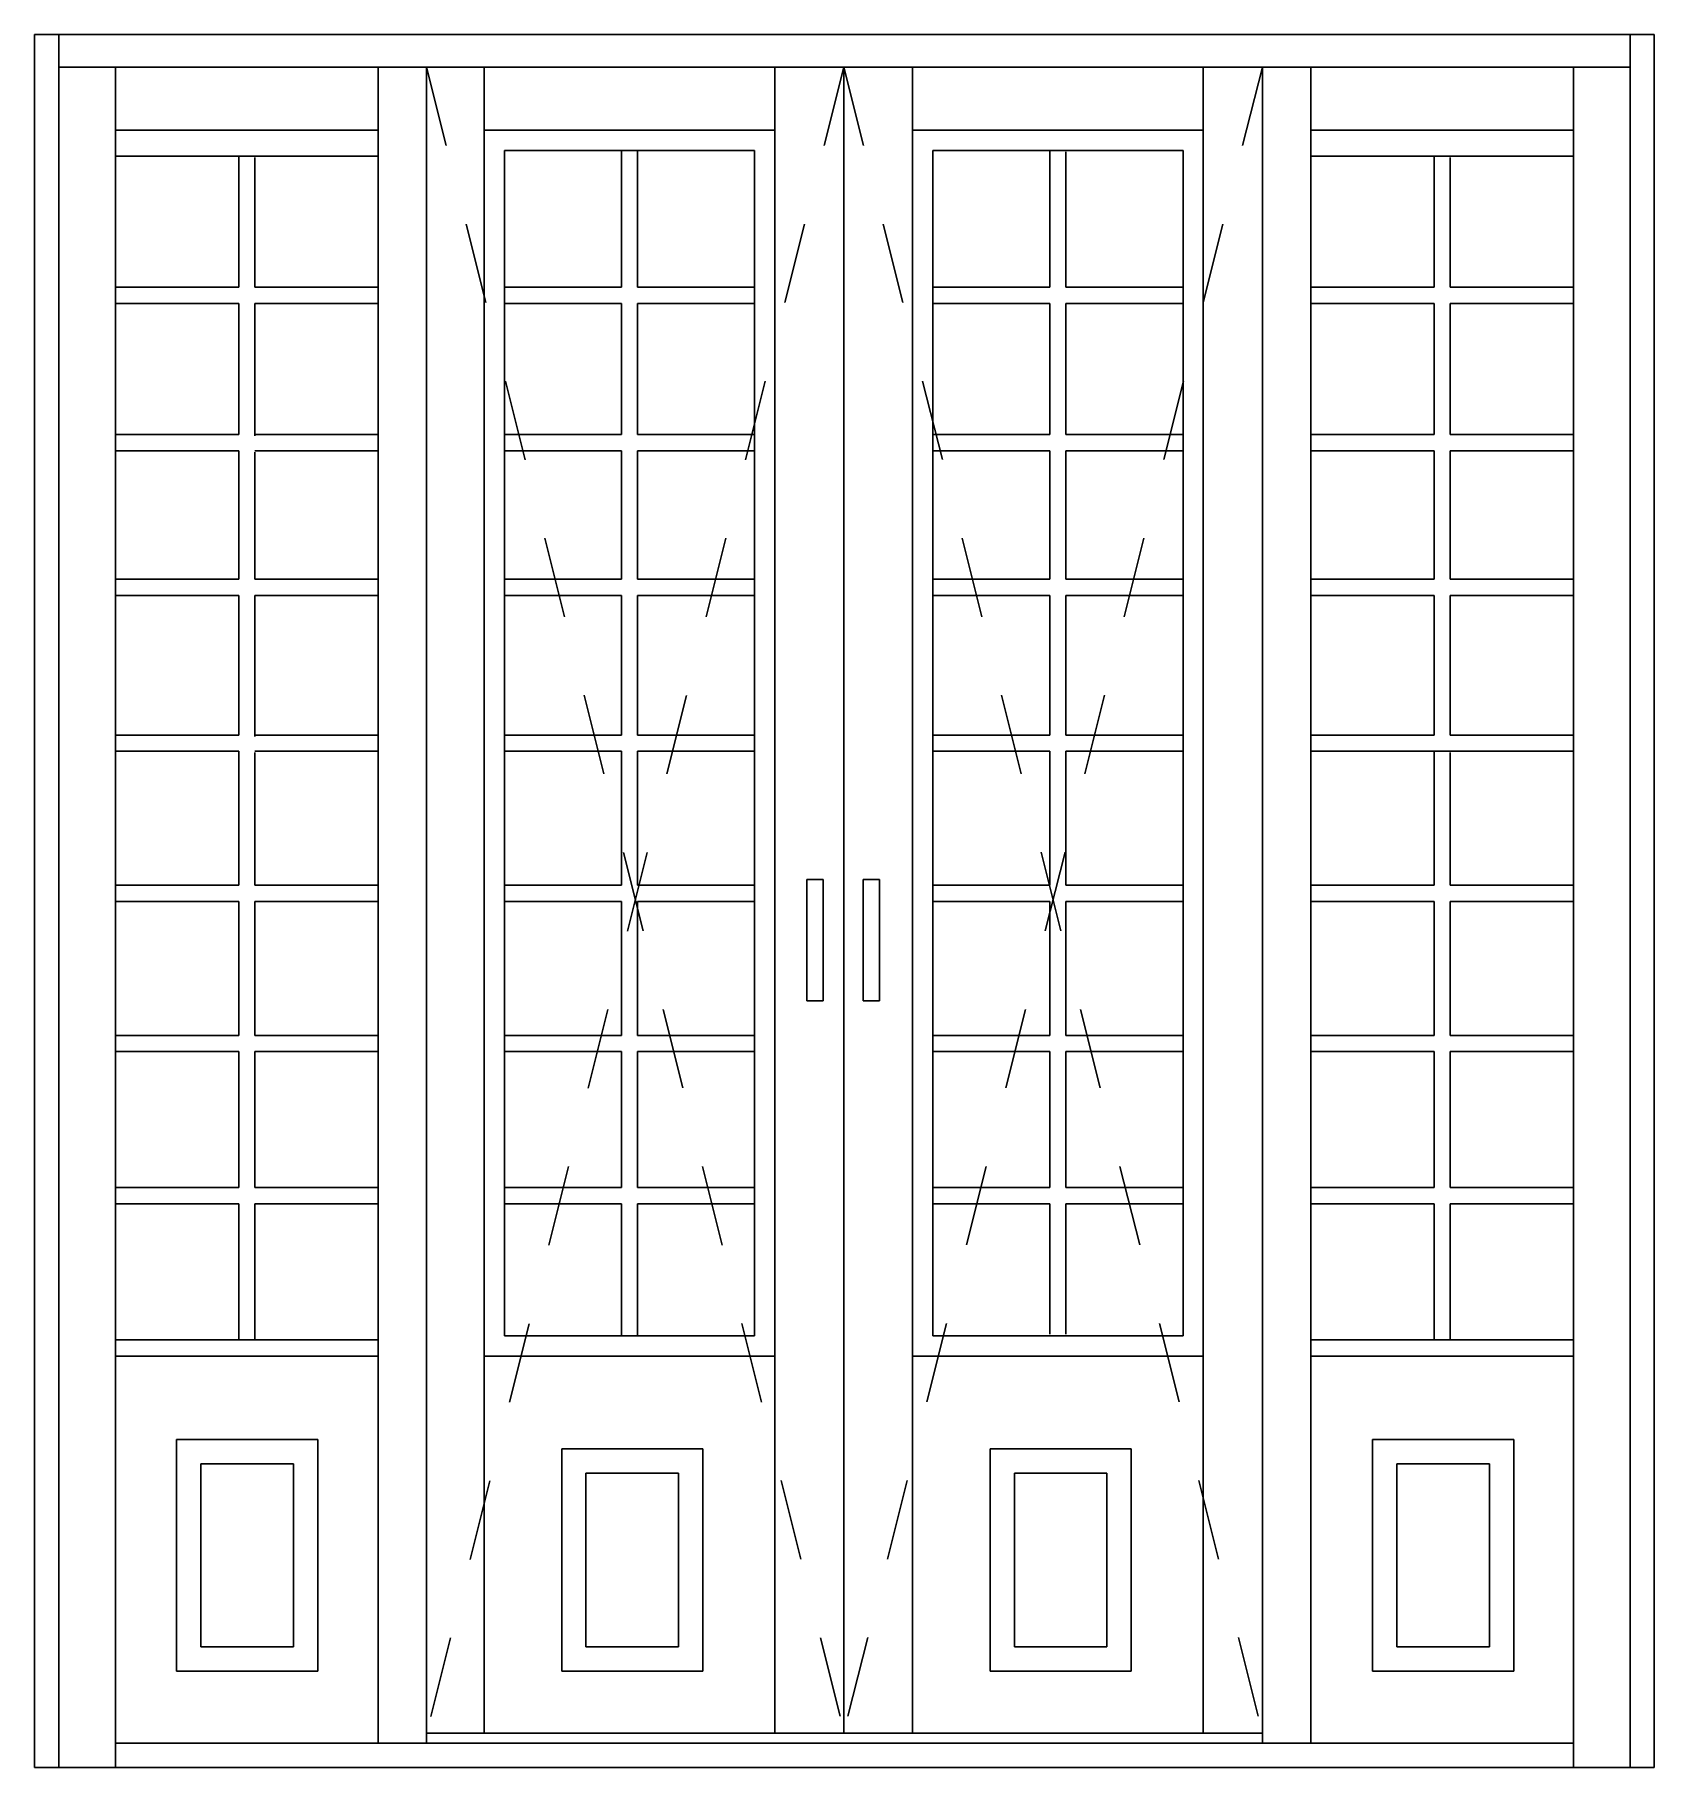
# Model space of a CAD drawing. Header units: millimetres. Extents: x 120.07 to 122.07, y 1328.73 to 1330.87.
import ezdxf

# ---------------------------------------------------------------- set-up
doc = ezdxf.new("R2010")
doc.units = ezdxf.units.MM
doc.header["$LTSCALE"] = 0.5
doc.linetypes.add('HIDDEN2', pattern=[0.1875, 0.125, -0.0625])
doc.layers.add('Gravia_Portas', color=1, linetype='Continuous')
doc.layers.add('Gravia_Portas_hidden2', color=1, linetype='HIDDEN2')

msp = doc.modelspace()

# ---------------------------------------------------------------- linework, layer by layer
at = {"layer": 'Gravia_Portas', "color": 2}
for p, q in [((120.0712, 1330.871), (122.0712, 1330.871)), ((120.0712, 1328.731), (120.0712, 1330.871)), ((122.0712, 1330.871), (122.0712, 1328.731)), ((122.0712, 1328.731), (120.0712, 1328.731))]:
    msp.add_line(p, q, dxfattribs=at)
at = {"layer": 'Gravia_Portas'}
for p, q in [((120.1012, 1328.731), (120.1012, 1330.871)), ((122.0412, 1330.871), (122.0412, 1328.731)), ((120.1012, 1330.831), (122.0412, 1330.831)), ((120.1712, 1328.731), (120.1712, 1330.831)), ((120.4952, 1328.761), (120.4952, 1330.831)), ((120.5552, 1328.761), (120.5552, 1330.831)), ((120.6262, 1330.831), (120.6262, 1328.7734)), ((120.9852, 1330.831), (120.9852, 1328.7734)), ((121.0702, 1330.831), (121.0702, 1328.7734)), ((121.1552, 1330.831), (121.1552, 1328.7734)), ((121.5142, 1330.831), (121.5142, 1328.7734)), ((121.5872, 1330.831), (121.5872, 1328.761)), ((121.6472, 1330.831), (121.6472, 1328.761)), ((121.9712, 1330.831), (121.9712, 1328.731)), ((120.1712, 1330.753), (120.4952, 1330.753)), ((120.6262, 1330.753), (120.9852, 1330.753)), ((121.1552, 1330.753), (121.5142, 1330.753)), ((121.6472, 1330.753), (121.9712, 1330.753)), ((120.1712, 1330.721), (120.4952, 1330.721)), ((120.3232, 1330.721), (120.3232, 1330.559)), ((120.3431, 1330.7193), (120.3431, 1330.559)), ((120.6512, 1330.728), (120.9602, 1330.728)), ((120.6512, 1330.728), (120.6512, 1329.264)), ((120.7957, 1330.728), (120.7957, 1330.559)), ((120.8156, 1330.728), (120.8156, 1330.559)), ((120.9602, 1330.728), (120.9602, 1329.264)), ((121.1802, 1330.728), (121.4892, 1330.728)), ((121.1802, 1330.728), (121.1802, 1329.264)), ((121.3247, 1330.728), (121.3247, 1330.559)), ((121.3446, 1330.7263), (121.3446, 1330.559)), ((121.4892, 1330.728), (121.4892, 1329.264)), ((121.6472, 1330.721), (121.9712, 1330.721)), ((121.7992, 1330.721), (121.7992, 1330.559)), ((121.8191, 1330.7193), (121.8191, 1330.559)), ((120.1712, 1330.559), (120.3232, 1330.559)), ((120.3431, 1330.559), (120.4952, 1330.559)), ((120.6512, 1330.559), (120.7957, 1330.559)), ((120.8156, 1330.559), (120.9602, 1330.559)), ((121.1802, 1330.559), (121.3247, 1330.559)), ((121.3446, 1330.559), (121.4892, 1330.559)), ((121.6472, 1330.559), (121.7992, 1330.559)), ((121.8191, 1330.559), (121.9712, 1330.559)), ((120.1712, 1330.539), (120.3232, 1330.539)), ((120.3232, 1330.539), (120.3232, 1330.377)), ((120.3431, 1330.539), (120.3431, 1330.3753)), ((120.3431, 1330.539), (120.4952, 1330.539)), ((120.6512, 1330.539), (120.7957, 1330.539)), ((120.7957, 1330.539), (120.7957, 1330.377)), ((120.8156, 1330.539), (120.8156, 1330.377)), ((120.8156, 1330.539), (120.9602, 1330.539)), ((121.1802, 1330.539), (121.3247, 1330.539)), ((121.3247, 1330.539), (121.3247, 1330.377)), ((121.3446, 1330.539), (121.3446, 1330.377)), ((121.3446, 1330.539), (121.4892, 1330.539)), ((121.6472, 1330.539), (121.7992, 1330.539)), ((121.7992, 1330.539), (121.7992, 1330.377)), ((121.8191, 1330.539), (121.8191, 1330.377)), ((121.8191, 1330.539), (121.9712, 1330.539)), ((120.1712, 1330.377), (120.3232, 1330.377)), ((120.3431, 1330.377), (120.4952, 1330.377)), ((120.6512, 1330.377), (120.7957, 1330.377)), ((120.8156, 1330.377), (120.9602, 1330.377)), ((121.1802, 1330.377), (121.3247, 1330.377)), ((121.3446, 1330.377), (121.4892, 1330.377)), ((121.6472, 1330.377), (121.7992, 1330.377)), ((121.8191, 1330.377), (121.9712, 1330.377)), ((120.1712, 1330.357), (120.3232, 1330.357)), ((120.3232, 1330.357), (120.3232, 1330.1985)), ((120.3431, 1330.357), (120.4952, 1330.357)), ((120.3431, 1330.3553), (120.3431, 1330.1985)), ((120.6512, 1330.357), (120.7957, 1330.357)), ((120.7957, 1330.357), (120.7957, 1330.1985)), ((120.8156, 1330.357), (120.8156, 1330.1985)), ((120.8156, 1330.357), (120.9602, 1330.357)), ((121.1802, 1330.357), (121.3247, 1330.357)), ((121.3247, 1330.357), (121.3247, 1330.1985)), ((121.3446, 1330.357), (121.3446, 1330.1985)), ((121.3446, 1330.357), (121.4892, 1330.357)), ((121.6472, 1330.357), (121.7992, 1330.357)), ((121.7992, 1330.357), (121.7992, 1330.1985)), ((121.8191, 1330.357), (121.8191, 1330.1985)), ((121.8191, 1330.357), (121.9712, 1330.357)), ((120.1712, 1330.1985), (120.3232, 1330.1985)), ((120.3431, 1330.1985), (120.4952, 1330.1985)), ((120.6512, 1330.1985), (120.7957, 1330.1985)), ((120.8156, 1330.1985), (120.9602, 1330.1985)), ((121.1802, 1330.1985), (121.3247, 1330.1985)), ((121.3446, 1330.1985), (121.4892, 1330.1985)), ((121.6472, 1330.1985), (121.7992, 1330.1985)), ((121.8191, 1330.1985), (121.9712, 1330.1985)), ((120.1712, 1330.1785), (120.3232, 1330.1785)), ((120.3232, 1330.1785), (120.3232, 1330.006)), ((120.3431, 1330.1785), (120.3431, 1330.0043)), ((120.3431, 1330.1785), (120.4952, 1330.1785)), ((120.6512, 1330.1785), (120.7957, 1330.1785)), ((120.7957, 1330.1785), (120.7957, 1330.006)), ((120.8156, 1330.1785), (120.9602, 1330.1785)), ((120.8157, 1330.1785), (120.8157, 1330.006)), ((121.1802, 1330.1785), (121.3247, 1330.1785)), ((121.3247, 1330.1785), (121.3247, 1330.006)), ((121.3446, 1330.1785), (121.3446, 1330.006)), ((121.3446, 1330.1785), (121.4892, 1330.1785)), ((121.6472, 1330.1785), (121.7992, 1330.1785)), ((121.7992, 1330.1785), (121.7992, 1330.006)), ((121.8191, 1330.1785), (121.8191, 1330.006)), ((121.8191, 1330.1785), (121.9712, 1330.1785)), ((120.1712, 1330.006), (120.3232, 1330.006)), ((120.3431, 1330.006), (120.4952, 1330.006)), ((120.6512, 1330.006), (120.7957, 1330.006)), ((120.8156, 1330.006), (120.9602, 1330.006)), ((121.1802, 1330.006), (121.3247, 1330.006)), ((121.3446, 1330.006), (121.4892, 1330.006)), ((121.6472, 1330.006), (121.7992, 1330.006)), ((121.8191, 1330.006), (121.9712, 1330.006)), ((120.1712, 1329.986), (120.3232, 1329.986)), ((120.3232, 1329.986), (120.3232, 1329.8205)), ((120.3431, 1329.986), (120.4952, 1329.986)), ((120.3431, 1329.9843), (120.3431, 1329.8205)), ((120.6512, 1329.986), (120.7957, 1329.986)), ((120.7957, 1329.986), (120.7957, 1329.8205)), ((120.8156, 1329.986), (120.8156, 1329.8205)), ((120.8156, 1329.986), (120.9602, 1329.986)), ((121.1802, 1329.986), (121.3247, 1329.986)), ((121.3247, 1329.986), (121.3247, 1329.8205)), ((121.3446, 1329.986), (121.3446, 1329.8205)), ((121.3446, 1329.986), (121.4892, 1329.986)), ((121.6472, 1329.986), (121.9712, 1329.986)), ((121.7992, 1329.986), (121.7992, 1329.8205)), ((121.8191, 1329.9843), (121.8191, 1329.8205)), ((120.1712, 1329.8205), (120.3232, 1329.8205)), ((120.3431, 1329.8205), (120.4952, 1329.8205)), ((120.6512, 1329.8205), (120.7957, 1329.8205)), ((120.8156, 1329.8205), (120.9602, 1329.8205)), ((121.0248, 1329.6777), (121.0248, 1329.8277)), ((121.0248, 1329.8277), (121.0448, 1329.8277)), ((121.0448, 1329.8277), (121.0448, 1329.6777)), ((121.0944, 1329.6777), (121.0944, 1329.8277)), ((121.0944, 1329.8277), (121.1144, 1329.8277)), ((121.1144, 1329.8277), (121.1144, 1329.6777)), ((121.1802, 1329.8205), (121.3247, 1329.8205)), ((121.3446, 1329.8205), (121.4892, 1329.8205)), ((121.6472, 1329.8205), (121.7992, 1329.8205)), ((121.8191, 1329.8205), (121.9712, 1329.8205)), ((120.1712, 1329.8005), (120.3232, 1329.8005)), ((120.3232, 1329.8005), (120.3232, 1329.635)), ((120.3431, 1329.8005), (120.3431, 1329.635)), ((120.3431, 1329.8005), (120.4952, 1329.8005)), ((120.6512, 1329.8005), (120.7957, 1329.8005)), ((120.7957, 1329.8005), (120.7957, 1329.642)), ((120.8156, 1329.8005), (120.8156, 1329.635)), ((120.8156, 1329.8005), (120.9602, 1329.8005)), ((121.1802, 1329.8005), (121.3247, 1329.8005)), ((121.3247, 1329.8005), (121.3247, 1329.642)), ((121.3446, 1329.8005), (121.3446, 1329.635)), ((121.3446, 1329.8005), (121.4892, 1329.8005)), ((121.6472, 1329.8005), (121.7992, 1329.8005)), ((121.7992, 1329.8005), (121.7992, 1329.635)), ((121.8191, 1329.8005), (121.8191, 1329.635)), ((121.8191, 1329.8005), (121.9712, 1329.8005)), ((121.0448, 1329.6777), (121.0248, 1329.6777)), ((121.1144, 1329.6777), (121.0944, 1329.6777)), ((120.1712, 1329.635), (120.3232, 1329.635)), ((120.3431, 1329.635), (120.4952, 1329.635)), ((120.6512, 1329.635), (120.7957, 1329.635)), ((120.7957, 1329.642), (120.7957, 1329.635)), ((120.8156, 1329.635), (120.9602, 1329.635)), ((121.1802, 1329.635), (121.3247, 1329.635)), ((121.3247, 1329.642), (121.3247, 1329.635)), ((121.3446, 1329.635), (121.4892, 1329.635)), ((121.6472, 1329.635), (121.7992, 1329.635)), ((121.8191, 1329.635), (121.9712, 1329.635)), ((120.1712, 1329.615), (120.3232, 1329.615)), ((120.3232, 1329.615), (120.3232, 1329.447)), ((120.3232, 1329.615), (120.3232, 1329.447)), ((120.3432, 1329.615), (120.3432, 1329.447)), ((120.3432, 1329.615), (120.3432, 1329.447)), ((120.3432, 1329.615), (120.4952, 1329.615)), ((120.6512, 1329.615), (120.7957, 1329.615)), ((120.7957, 1329.615), (120.7957, 1329.447)), ((120.7957, 1329.615), (120.7957, 1329.447)), ((120.8157, 1329.615), (120.8157, 1329.447)), ((120.8157, 1329.615), (120.9602, 1329.615)), ((121.1802, 1329.615), (121.3247, 1329.615)), ((121.3247, 1329.615), (121.3247, 1329.447)), ((121.3247, 1329.615), (121.3247, 1329.447)), ((121.3447, 1329.615), (121.3447, 1329.447)), ((121.3447, 1329.615), (121.4892, 1329.615)), ((121.6472, 1329.615), (121.7992, 1329.615)), ((121.7992, 1329.615), (121.7992, 1329.447)), ((121.7992, 1329.615), (121.7992, 1329.447)), ((121.8192, 1329.615), (121.8192, 1329.447)), ((121.8192, 1329.615), (121.9712, 1329.615)), ((120.1712, 1329.447), (120.3232, 1329.447)), ((120.3432, 1329.447), (120.4952, 1329.447)), ((120.6512, 1329.447), (120.7957, 1329.447)), ((120.8157, 1329.447), (120.9602, 1329.447)), ((121.1802, 1329.447), (121.3247, 1329.447)), ((121.3447, 1329.447), (121.4892, 1329.447)), ((121.6472, 1329.447), (121.7992, 1329.447)), ((121.8192, 1329.447), (121.9712, 1329.447)), ((120.1712, 1329.427), (120.3232, 1329.427)), ((120.3232, 1329.427), (120.3232, 1329.279)), ((120.3232, 1329.427), (120.3232, 1329.259)), ((120.3432, 1329.427), (120.3432, 1329.259)), ((120.3432, 1329.427), (120.4952, 1329.427)), ((120.6512, 1329.427), (120.7957, 1329.427)), ((120.7957, 1329.427), (120.7957, 1329.286)), ((120.7957, 1329.427), (120.7957, 1329.264)), ((120.8157, 1329.427), (120.8157, 1329.264)), ((120.8157, 1329.427), (120.9602, 1329.427)), ((121.1802, 1329.427), (121.3247, 1329.427)), ((121.3247, 1329.427), (121.3247, 1329.286)), ((121.3247, 1329.427), (121.3247, 1329.266)), ((121.3447, 1329.427), (121.3447, 1329.266)), ((121.3447, 1329.427), (121.4892, 1329.427)), ((121.6472, 1329.427), (121.7992, 1329.427)), ((121.7992, 1329.427), (121.7992, 1329.279)), ((121.7992, 1329.427), (121.7992, 1329.259)), ((121.8192, 1329.427), (121.8192, 1329.259)), ((121.8192, 1329.427), (121.9712, 1329.427)), ((120.6512, 1329.264), (120.9602, 1329.264)), ((121.1802, 1329.264), (121.4892, 1329.264)), ((120.1712, 1329.259), (120.4952, 1329.259)), ((121.6472, 1329.259), (121.9712, 1329.259)), ((120.1712, 1329.239), (120.4952, 1329.239)), ((120.6262, 1329.239), (120.9852, 1329.239)), ((121.1552, 1329.239), (121.5142, 1329.239)), ((121.6472, 1329.239), (121.9712, 1329.239)), ((120.2463, 1329.1358), (120.2463, 1328.8498)), ((120.2463, 1329.1358), (120.4207, 1329.1358)), ((120.4207, 1329.1358), (120.4207, 1328.8498)), ((121.7233, 1329.1358), (121.8977, 1329.1358)), ((121.7233, 1329.1358), (121.7233, 1328.8498)), ((121.8977, 1329.1358), (121.8977, 1328.8498)), ((120.722, 1329.1245), (120.722, 1328.8498)), ((120.722, 1329.1245), (120.8963, 1329.1245)), ((120.8963, 1329.1245), (120.8963, 1328.8498)), ((121.251, 1329.1245), (121.251, 1328.8498)), ((121.251, 1329.1245), (121.4253, 1329.1245)), ((121.4253, 1329.1245), (121.4253, 1328.8498)), ((120.2763, 1329.1058), (120.3907, 1329.1058)), ((120.2763, 1329.1058), (120.2763, 1328.8798)), ((120.3907, 1329.1058), (120.3907, 1328.8798)), ((120.752, 1329.0945), (120.752, 1328.8798)), ((120.752, 1329.0945), (120.8663, 1329.0945)), ((120.8663, 1329.0945), (120.8663, 1328.8798)), ((121.281, 1329.0945), (121.281, 1328.8798)), ((121.281, 1329.0945), (121.3953, 1329.0945)), ((121.3953, 1329.0945), (121.3953, 1328.8798)), ((121.7533, 1329.1058), (121.7533, 1328.8798)), ((121.7533, 1329.1058), (121.8677, 1329.1058)), ((121.8677, 1329.1058), (121.8677, 1328.8798)), ((120.2763, 1328.8798), (120.3907, 1328.8798)), ((120.752, 1328.8798), (120.8663, 1328.8798)), ((121.281, 1328.8798), (121.3953, 1328.8798)), ((121.7533, 1328.8798), (121.8677, 1328.8798)), ((120.2463, 1328.8498), (120.4207, 1328.8498)), ((120.722, 1328.8498), (120.8963, 1328.8498)), ((121.251, 1328.8498), (121.4253, 1328.8498)), ((121.7233, 1328.8498), (121.8977, 1328.8498)), ((121.5872, 1328.7734), (120.5552, 1328.7734)), ((121.9712, 1328.761), (120.1712, 1328.761))]:
    msp.add_line(p, q, dxfattribs=at)
at = {"layer": 'Gravia_Portas_hidden2'}
for p, q in [((120.5552, 1330.831), (121.0712, 1328.7734)), ((121.0702, 1330.831), (120.5552, 1328.7734)), ((121.0702, 1330.831), (121.5872, 1328.7734)), ((121.5872, 1330.831), (121.0702, 1328.7734))]:
    msp.add_line(p, q, dxfattribs=at)

doc.saveas('drawing.dxf')
